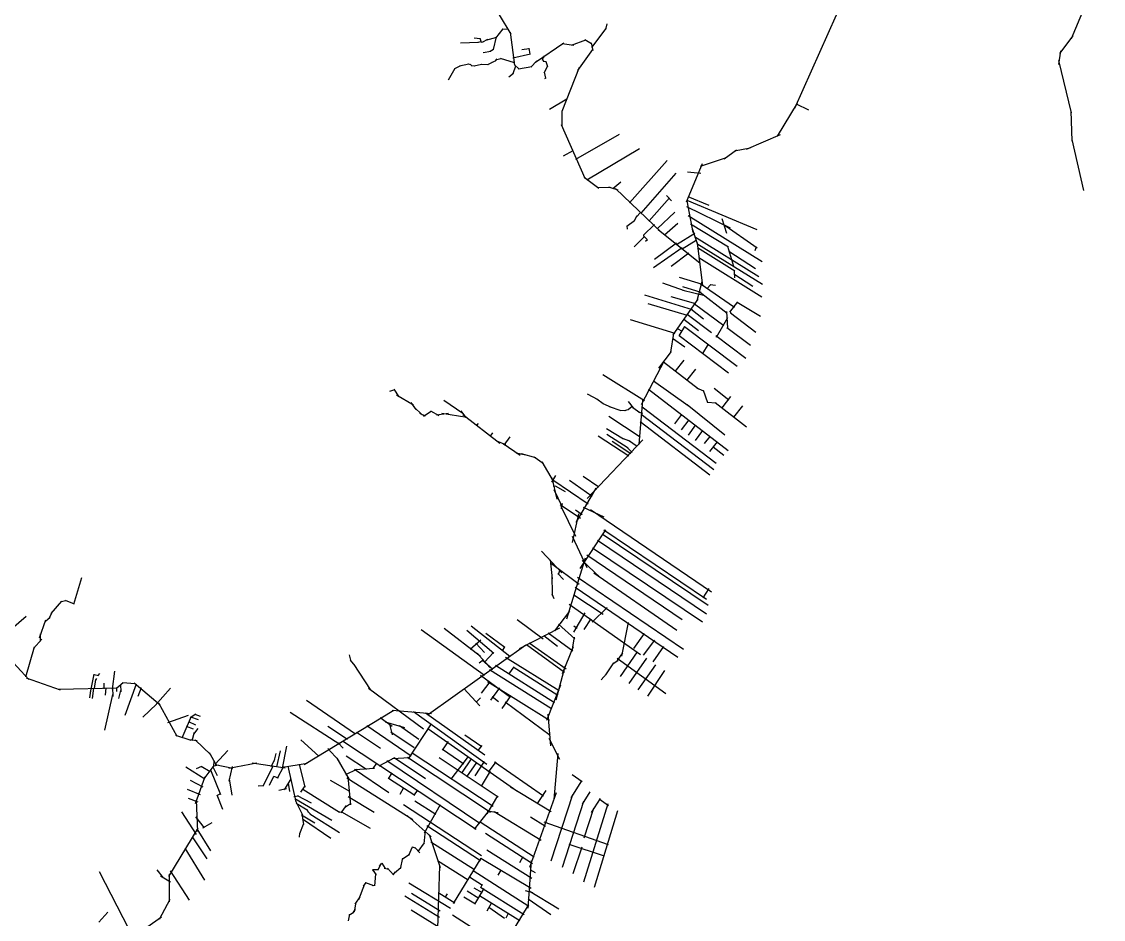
# Model space of a CAD drawing. Header units: inches. Extents: x 723419 to 759401, y 6910722 to 6968430.
# Drawn here: x 745304 to 751973, y 6936851 to 6942384 of the extents above; entities that cross this region are included whole.
import ezdxf

# ---------------------------------------------------------------- set-up
doc = ezdxf.new("R2010")
doc.units = ezdxf.units.IN
doc.header["$MEASUREMENT"] = 0

msp = doc.modelspace()

# ---------------------------------------------------------------- linework, layer by layer
for points in [[(751776.3834, 6942279.6114), (751973.0661, 6942752.8804)], [(748247.962, 6942425.0724), (748320.7119, 6942305.7137)], [(750070.8574, 6941850.0018), (750328.1702, 6942426.361)], [(748905.9777, 6942335.3521), (748913.7799, 6942369.6247)], [(748094.3381, 6942282.9127), (748130.8253, 6942280.2169)], [(748128.8324, 6942281.3367), (748138.2237, 6942257.5066)], [(748147.9613, 6942258.3801), (748178.6, 6942275.6292)], [(748165.2154, 6942269.9284), (748233.3661, 6942287.6036)], [(748212.4389, 6942212.0878), (748231.0534, 6942289.9657)], [(748228.0254, 6942281.5922), (748272.0137, 6942340.1124)], [(748266.0675, 6942339.0884), (748305.5043, 6942336.4257)], [(748315.9697, 6942319.1808), (748342.0755, 6942115.8586)], [(748819.8553, 6942224.0206), (748908.3767, 6942340.9183)], [(751704.0492, 6942187.3608), (751785.9349, 6942296.8196)], [(748010.5563, 6942252.8188), (748120.0997, 6942257.5181)], [(748116.4775, 6942257.0867), (748137.2218, 6942261.8427)], [(748137.383, 6942257.8811), (748150.1379, 6942259.0568)], [(748192.6587, 6942201.3729), (748213.9443, 6942214.8489)], [(748387.705, 6942211.4377), (748432.7047, 6942218.3143)], [(748430.456, 6942220.03), (748437.8205, 6942182.8313)], [(748471.6189, 6942134.5509), (748646.0182, 6942252.9739)], [(748636.601, 6942248.9327), (748708.6368, 6942238.5418)], [(748694.11, 6942238.2792), (748781.9224, 6942270.6393)], [(748733.2938, 6942082.6416), (748826.7376, 6942212.1238)], [(748776.9656, 6942272.8094), (748816.9018, 6942248.9319)], [(748815.2289, 6942252.8576), (748825.3251, 6942206.6473)], [(748149.3645, 6942192.9714), (748196.1097, 6942202.5219)], [(748222.6577, 6942139.1556), (748236.9099, 6942153.5124)], [(748234.2366, 6942151.241), (748259.3594, 6942157.3546)], [(748254.3099, 6942157.7304), (748341.4904, 6942131.6278)], [(748333.5855, 6942160.0919), (748441.186, 6942184.4496)], [(748443.3746, 6942103.5424), (748480.6374, 6942142.4298)], [(748516.0713, 6942148.2241), (748521.8548, 6942139.2245)], [(748516.0832, 6942146.3322), (748519.6293, 6942161.1094)], [(748518.1003, 6942159.038), (748526.1179, 6942166.4963)], [(748525.7143, 6942164.9264), (748526.6145, 6942173.1164)], [(751696.2275, 6942144.8403), (751774.1035, 6941820.8233)], [(751698.5441, 6942120.5203), (751710.218, 6942204.373)], [(747936.3739, 6942024.7284), (747977.4666, 6942096.7301)], [(747974.2094, 6942094.0502), (748011.5921, 6942113.0806)], [(748004.6825, 6942110.9359), (748060.5998, 6942122.9706)], [(748056.663, 6942122.8373), (748071.9107, 6942120.0771)], [(748069.8604, 6942121.1481), (748077.946, 6942112.581)], [(748074.927, 6942114.1959), (748099.1084, 6942110.7238)], [(748094.3778, 6942110.6496), (748139.1253, 6942121.2655)], [(748136.5027, 6942121.0861), (748180.1396, 6942119.2398)], [(748177.9127, 6942118.8433), (748215.7349, 6942138.6221)], [(748204.1647, 6942133.7767), (748225.8724, 6942141.3785)], [(748334.1305, 6942063.7568), (748351.7214, 6942110.3447)], [(748339.8414, 6942119.4167), (748372.187, 6942090.9008)], [(748367.573, 6942091.8625), (748448.8267, 6942106.7287)], [(748520.3909, 6942140.0422), (748537.2507, 6942137.5416)], [(748525.695, 6942069.1374), (748546.7073, 6942108.1558)], [(748536.8552, 6942137.8337), (748545.97, 6942106.2984)], [(748635.8747, 6941831.2486), (748743.284, 6942104.0023)], [(748307.8158, 6942044.2235), (748336.5046, 6942067.0146)], [(748525.9574, 6942072.8905), (748533.7243, 6942035.3871)], [(748529.7752, 6942033.9765), (748538.224, 6942038.0757)], [(748559.6459, 6941844.2016), (748666.4772, 6941907.6859)], [(749964.7223, 6941678.6231), (750087.4328, 6941881.0811)], [(750080.2499, 6941876.8098), (750156.1009, 6941841.07)], [(748635.9496, 6941737.3072), (748636.3752, 6941834.4468)], [(751773.2403, 6941833.9925), (751779.4314, 6941646.1215)], [(748631.1718, 6941750.8335), (748777.1794, 6941419.3928)], [(748721.8699, 6941537.0474), (748990.9099, 6941690.8651)], [(749773.7622, 6941598.7642), (749982.3883, 6941688.5597)], [(751777.6937, 6941658.1153), (751850.4939, 6941342.1277)], [(748645.1017, 6941555.9977), (748703.5535, 6941590.1058)], [(748788.9713, 6941409.5723), (749114.2936, 6941601.6388)], [(749490.3557, 6941493.3947), (749643.8975, 6941543.7646)], [(749635.3124, 6941538.553), (749710.6191, 6941593.437)], [(749698.3236, 6941587.7944), (749795.216, 6941605.7272)], [(749051.2668, 6941267.2715), (749284.2896, 6941527.9518)], [(749403.2416, 6941272.362), (749502.4999, 6941510.4232)], [(748773.2104, 6941424.7743), (748861.869, 6941358.1528)], [(749123.7822, 6941202.3957), (749339.9366, 6941449.0016)], [(749408.6759, 6941458.2198), (749491.964, 6941449.4355)], [(748855.6071, 6941360.6002), (748931.8665, 6941364.0322)], [(748922.5516, 6941364.8986), (748979.6629, 6941348.1336)], [(748949.3437, 6941355.5471), (748999.0975, 6941395.9233)], [(748965.7058, 6941354.9686), (749251.3123, 6941082.363)], [(749173.2844, 6941155.1299), (749298.0488, 6941297.883)], [(749279.7688, 6941312.098), (749310.6996, 6941279.3274)], [(749404.6267, 6941279.7179), (749443.0266, 6941083.4821)], [(749405.4082, 6941282.523), (749836.3149, 6941103.7138)], [(749411.6667, 6941306.0159), (749540.1912, 6941253.3834)], [(749093.0363, 6941179.2726), (749121.1242, 6941209.8632)], [(749222.9513, 6941106.384), (749330.7903, 6941209.731)], [(749403.7771, 6941244.962), (749671.8173, 6941112.3431)], [(749035.0466, 6941123.8096), (749083.6095, 6941158.3919)], [(749081.2955, 6941154.8141), (749099.8881, 6941188.5134)], [(749267.6734, 6941069.2846), (749349.5455, 6941141.5267)], [(749414.3892, 6941188.6816), (749868.7142, 6940905.7277)], [(749621.5469, 6941170.2699), (749649.7668, 6941079.7199)], [(749036.2385, 6941125.5438), (749037.8927, 6941104.0853)], [(749138.2748, 6941067.4867), (749206.4769, 6941132.5626)], [(749228.8552, 6941102.2847), (749487.9827, 6940894.5732)], [(749341.9003, 6941010.5189), (749454.7532, 6941079.7777)], [(749428.4929, 6941137.8142), (749662.6248, 6940995.7585)], [(749437.4405, 6941108.3764), (749470.6243, 6941010.4826)], [(749626.5301, 6941137.5628), (749838.6921, 6940990.5044)], [(749080.4514, 6940996.7416), (749144.9492, 6941058.6326)], [(749138.1364, 6941063.3743), (749161.484, 6941040.2248)], [(749138.4495, 6941070.6871), (749140.432, 6941053.7593)], [(749150.6628, 6941030.076), (749161.9656, 6941041.7882)], [(749205.6398, 6940919.1894), (749341.4574, 6941020.0221)], [(749375.5628, 6940983.5593), (749463.2302, 6941036.1085)], [(749452.4885, 6941060.6094), (749848.1789, 6940812.6755)], [(749466.7526, 6941016.9783), (749870.8309, 6940766.3452)], [(749469.0075, 6941019.7169), (749501.2364, 6940754.9643)], [(749199.5455, 6940868.5799), (749376.8362, 6940992.7789)], [(749308.3873, 6940877.1709), (749418.1516, 6940959.0541)], [(749470.4323, 6940991.6819), (749700.5891, 6940847.3221)], [(749656.1383, 6941000.9334), (749692.76, 6940876.0937)], [(749664.4335, 6940968.612), (749829.4957, 6940862.7376)], [(749827.315, 6940973.1731), (749835.5262, 6940998.8297)], [(749479.1145, 6940929.5617), (749868.3039, 6940688.5942)], [(749358.7753, 6940808.4359), (749500.4725, 6940764.8519)], [(749695.0976, 6940828.6346), (749812.7015, 6940754.1769)], [(749696.0753, 6940851.5767), (749699.8422, 6940804.5059)], [(749254.9263, 6940773.9675), (749387.8545, 6940727.0197)], [(749378.0884, 6940752.305), (749491.6157, 6940716.7415)], [(749469.0623, 6940664.9133), (749500.5635, 6940782.5946)], [(749487.0089, 6940770.1809), (749698.5994, 6940623.3957)], [(749527.7925, 6940737.6579), (749552.8963, 6940764.0749)], [(749548.9332, 6940763.9574), (749581.8307, 6940759.6124)], [(749145.0157, 6940700.4968), (749437.2644, 6940609.4707)], [(749306.4022, 6940689.9854), (749458.43, 6940646.7757)], [(749381.2527, 6940728.954), (749516.9843, 6940696.311)], [(749479.0486, 6940723.2203), (749654.6527, 6940588.0916)], [(749163.8262, 6940647.4771), (749407.2883, 6940575.1486)], [(749321.66, 6940453.5708), (749474.365, 6940674.1835)], [(749430.2903, 6940613.9414), (749509.0002, 6940553.0956)], [(749451.7295, 6940644.7209), (749632.5112, 6940510.283)], [(749671.0287, 6940594.2367), (749718.8423, 6940656.2069)], [(749716.3183, 6940655.7007), (749859.494, 6940567.9752)], [(749056.6691, 6940548.5426), (749332.0595, 6940464.7906)], [(749386.0789, 6940550.0156), (749476.3354, 6940481.2336)], [(749407.0051, 6940580.2095), (749556.7761, 6940468.5474)], [(749587.8488, 6940439.2987), (749657.9664, 6940559.4158)], [(749650.6701, 6940597.7956), (749655.4091, 6940495.1955)], [(749673.2632, 6940600.4198), (749676.837, 6940583.5509)], [(749674.3468, 6940588.3804), (749831.0958, 6940469.6876)], [(749345.6728, 6940493.1708), (749376.3827, 6940475.7918)], [(749358.0638, 6940446.9504), (749392.1079, 6940504.7785)], [(749390.1023, 6940504.154), (749716.2137, 6940259.9878)], [(749652.488, 6940499.6312), (749798.2988, 6940389.5253)], [(749307.0968, 6940346.165), (749325.2248, 6940462.1033)], [(749317.0402, 6940433.563), (749392.1269, 6940378.694)], [(749357.5308, 6940449.5298), (749662.9235, 6940220.35)], [(749584.334, 6940448.597), (749769.7805, 6940310.1941)], [(749233.2597, 6940247.7433), (749310.3984, 6940351.8167)], [(749503.645, 6940338.1483), (749539.4747, 6940395.2323)], [(749126.1613, 6940024.0509), (749268.7548, 6940298.9178)], [(749261.6327, 6940288.2177), (749476.3044, 6940120.8261)], [(749333.8215, 6940228.1934), (749388.9239, 6940297.3417)], [(748887.2267, 6940208.5526), (749143.4371, 6940049.4981)], [(749406.2415, 6940171.9987), (749460.0768, 6940241.3965)], [(749199.2849, 6940169.4669), (749414.2288, 6940018.0623)], [(747574.9109, 6940105.7096), (747604.3268, 6940116.4363)], [(747599.1907, 6940117.991), (747629.0725, 6940071.9744)], [(747616.2703, 6940083.8254), (747719.5394, 6940021.4219)], [(748791.7734, 6940090.5865), (748857.6101, 6940055.6863)], [(749168.9196, 6940119.5688), (749659.9273, 6939739.9405)], [(749465.6452, 6940126.5301), (749508.0136, 6940109.4032)], [(749505.2156, 6940112.5904), (749533.3139, 6940036.8735)], [(749573.3649, 6940124.1339), (749664.0426, 6940052.692)], [(747703.2013, 6940036.724), (747735.6285, 6939994.1276)], [(747720.4698, 6940011.5733), (747775.0959, 6939958.6092)], [(747906.7644, 6940051.2622), (748025.2182, 6939970.5825)], [(748850.894, 6940059.899), (748889.99, 6940029.6544)], [(748887.3205, 6940031.3558), (748937.8026, 6940008.5375)], [(748927.4406, 6940012.672), (748998.4774, 6939987.6549)], [(749042.581, 6939993.2492), (749067.3511, 6940014.3295)], [(749043.0032, 6940043.6886), (749073.9888, 6940004.2281)], [(749111.4059, 6939778.5057), (749134.9356, 6940050.5714)], [(749129.699, 6940009.1986), (749586.0482, 6939662.9468)], [(749406.922, 6940023.5772), (749639.5092, 6939838.2287)], [(749529.7348, 6940039.6745), (749586.1932, 6940034.3783)], [(749579.2788, 6940037.2166), (749773.9948, 6939886.6569)], [(749622.3969, 6940003.0162), (749677.3731, 6940072.7191)], [(749694.8536, 6939947.0352), (749750.1309, 6940016.0266)], [(747756.5733, 6939970.2457), (747791.9055, 6939955.3334)], [(747782.1282, 6939952.6435), (747828.4453, 6939984.044)], [(747825.7646, 6939984.4615), (747875.9637, 6939957.1715)], [(747860.9996, 6939959.6504), (747934.9641, 6939969.9801)], [(747895.1408, 6939971.0606), (748049.3808, 6939946.2837)], [(748012.06, 6939985.8458), (748042.3379, 6939943.4477)], [(748023.7287, 6939961.6938), (748252.9945, 6939786.9189)], [(748923.6013, 6939952.6138), (749118.4636, 6939824.6058)], [(748993.9121, 6939988.9888), (749024.9456, 6939987.1529)], [(749020.7999, 6939987.1569), (749044.2701, 6939993.9793)], [(749071.723, 6940006.1687), (749114.5413, 6939974.4728)], [(749109.9968, 6939976.7252), (749131.6365, 6939971.7859)], [(749123.8639, 6939964.0195), (749572.4368, 6939623.3034)], [(749331.4901, 6939905.7156), (749375.4347, 6939961.6685)], [(748108.8436, 6939893.2418), (748120.7946, 6939907.1414)], [(748910.696, 6939876.7306), (749014.5834, 6939811.874)], [(749118.4933, 6939919.0121), (749546.6348, 6939591.4085)], [(749372.5771, 6939869.073), (749419.1089, 6939929.6852)], [(749414.8019, 6939835.2225), (749461.1098, 6939898.3244)], [(748193.2316, 6939826.6852), (748208.3795, 6939848.9261)], [(748278.7042, 6939774.2757), (748317.1385, 6939824.5827)], [(748859.1315, 6939832.0717), (749047.0412, 6939708.0325)], [(748912.5318, 6939841.4309), (749042.9341, 6939756.3516)], [(749003.0468, 6939818.0821), (749056.9381, 6939797.4527)], [(749458.9618, 6939802.1398), (749504.6561, 6939863.7101)], [(749514.9101, 6939784.0546), (749549.9347, 6939827.893)], [(748232.3227, 6939799.5347), (748287.4716, 6939778.5666)], [(748272.5723, 6939784.8485), (748377.2501, 6939712.5277)], [(748791.7789, 6939444.6879), (749134.5549, 6939805.5225)], [(748945.289, 6939797.3455), (749059.2006, 6939721.6065)], [(749031.4265, 6939764.4336), (749067.4799, 6939729.2841)], [(749045.6303, 6939803.8553), (749099.9387, 6939766.7862)], [(749547.7718, 6939733.7374), (749593.6065, 6939795.068)], [(749567.5537, 6939762.5268), (749632.8977, 6939711.8147)], [(748354.0066, 6939727.117), (748423.6689, 6939712.4393)], [(748383.5599, 6939722.8753), (748472.5362, 6939698.5895)], [(748464.8802, 6939702.697), (748518.9147, 6939662.7317)], [(748511.8003, 6939670.2299), (748581.1034, 6939551.415)], [(748572.0477, 6939545.1267), (748598.4454, 6939586.9213)], [(748572.2589, 6939571.9129), (748603.6546, 6939440.2832)], [(748578.7824, 6939560.5837), (748797.9136, 6939412.1357)], [(748682.1735, 6939558.088), (748821.6969, 6939458.8778)], [(748765.7779, 6939582.3214), (748863.4962, 6939516.2096)], [(748581.3454, 6939522.6111), (748600.4502, 6939521.0426)], [(748585.421, 6939500.9636), (748636.5477, 6939394.2089)], [(748594.4938, 6939522.6836), (748655.7673, 6939487.6707)], [(748723.08, 6939296.5863), (748847.3246, 6939508.1741)], [(748625.282, 6939407.7512), (748749.3568, 6939324.0075)], [(748631.6576, 6939381.0457), (748638.4137, 6939413.2533)], [(748628.9613, 6939398.4575), (748718.1709, 6939213.5417)], [(748700.9794, 6939174.5241), (748740.211, 6939350.5639)], [(748719.7021, 6939374.992), (748760.2043, 6939347.2685)], [(748765.8394, 6939391.8062), (748893.9847, 6939332.1631)], [(748810.5943, 6939376.5031), (749556.3185, 6938870.298)], [(748697.9049, 6939212.7612), (748788.6014, 6939018.7703)], [(748747.1139, 6939013.084), (748906.1415, 6939251.0153)], [(748883.6931, 6939226.8968), (749536.4853, 6938787.1465)], [(748894.2959, 6939252.3657), (749526.4414, 6938824.6571)], [(748822.8492, 6939141.8195), (749502.6233, 6938684.1712)], [(748854.8523, 6939187.7407), (749527.2042, 6938734.2339)], [(748509.7954, 6939119.8365), (748633.8876, 6938986.7565)], [(748666.1534, 6938703.3657), (748780.0223, 6939079.7648)], [(748789.5011, 6939098.584), (749376.1241, 6938700.2854)], [(748562.815, 6939067.3106), (748574.9399, 6938949.6455)], [(748571.3664, 6939043.4117), (748742.4553, 6938916.7364)], [(748759.7328, 6939063.6919), (748870.072, 6938958.174)], [(745626.1923, 6938793.3148), (745676.0404, 6938958.8036)], [(748573.0107, 6938979.3115), (748574.1023, 6938847.6191)], [(748610.1652, 6938982.9296), (748644.6428, 6938946.0203)], [(748614.093, 6938976.9718), (748623.6949, 6939006.7607)], [(748731.6588, 6938959.7068), (749385.2442, 6938515.9574)], [(748832.0862, 6938986.7217), (749343.0697, 6938633.3704)], [(748715.9848, 6938898.5197), (749348.9946, 6938467.2526)], [(749505.2091, 6938833.6606), (749542.3825, 6938890.7019)], [(745486.8675, 6938737.2643), (745552.334, 6938811.3365)], [(745548.9901, 6938809.3792), (745577.0359, 6938816.2204)], [(745572.0032, 6938817.4996), (745628.6743, 6938796.1905)], [(748572.3367, 6938857.0436), (748585.9154, 6938828.1698)], [(748708.1729, 6938850.905), (748889.934, 6938732.9001)], [(745475.0297, 6938704.9054), (745495.286, 6938748.6874)], [(748590.842, 6938628.7192), (748682.9539, 6938749.6581)], [(748680.5925, 6938794.1213), (749118.7837, 6938483.6181)], [(748821.374, 6938683.5213), (748914.348, 6938773.6674)], [(745132.1118, 6938548.3713), (745331.4303, 6938719.0409)], [(745413.8628, 6938586.3619), (745454.596, 6938696.439)], [(745451.0296, 6938688.8495), (745481.0172, 6938714.4572)], [(748359.8355, 6938699.2453), (748519.9139, 6938579.3849)], [(748708.8207, 6938620.3109), (748777.9668, 6938739.3907)], [(748773.289, 6938637.4051), (748815.951, 6938702.8623)], [(749005.2144, 6938472.9518), (749045.7906, 6938680.0813)], [(745058.454379, 6938641.63687), (745348.8198, 6938330.0962)], [(745420.3947, 6938568.848), (745421.5036, 6938611.3726)], [(747767.261, 6938637.2491), (748157.3693, 6938356.3819)], [(747909.5732, 6938646.3409), (748132.7281, 6938473.8695)], [(748048.8239, 6938633.0595), (748216.2765, 6938491.9668)], [(748075.5482, 6938660.6235), (748314.9936, 6938472.7219)], [(748166.7251, 6938614.9088), (748282.4115, 6938528.3332)], [(748373.3663, 6938521.0554), (748623.0739, 6938648.1306)], [(748551.2051, 6938616.9719), (748701.8955, 6938506.2945)], [(748614.3286, 6938669.9879), (748714.0328, 6938580.5105)], [(748707.8903, 6938660.1487), (748729.9667, 6938644.9883)], [(749079.483, 6938520.1038), (749145.1563, 6938612.5787)], [(745376.9345, 6938520.5652), (745428.1554, 6938578.8147)], [(747813.2748, 6938115.1467), (748412.0487, 6938543.5483)], [(748068.8038, 6938516.361), (748134.9202, 6938573.777)], [(748105.0691, 6938552.5848), (748158.1092, 6938496.4007)], [(748416.8264, 6938545.7931), (748651.8883, 6938373.966)], [(748432.6426, 6938556.1383), (748661.7201, 6938394.5892)], [(748523.5917, 6938601.2224), (748607.4015, 6938534.4532)], [(748697.5029, 6938507.0303), (748713.3184, 6938590.4661)], [(749138.7701, 6938478.6496), (749207.6357, 6938572.491)], [(745330.6572, 6938346.6471), (745383.0518, 6938530.689)], [(747323.9718, 6938482.4886), (747333.9147, 6938441.0153)], [(748111.9114, 6938491.2511), (748190.0438, 6938404.2258)], [(748156.9326, 6938435.3945), (748213.5582, 6938496.326)], [(748268.559, 6938506.5732), (748282.2595, 6938529.8985)], [(748637.9505, 6938366.3902), (748706.0414, 6938533.3282)], [(748978.3809, 6938446.3745), (749010.9829, 6938494.2371)], [(748996.1841, 6938347.5248), (749102.0218, 6938500.3611)], [(749196.689, 6938437.6507), (749264.1865, 6938533.3142)], [(747330.0363, 6938448.4077), (747358.8557, 6938414.5163)], [(747353.3415, 6938422.4212), (747453.1317, 6938268.094)], [(748125.7383, 6938432.2785), (748151.8247, 6938453.7072)], [(748143.1118, 6938450.4486), (748208.9408, 6938393.3075)], [(748225.5395, 6938418.7098), (748589.5373, 6938188.165)], [(748287.895, 6938467.2549), (748617.5169, 6938260.9155)], [(748307.1873, 6938362.2017), (748339.82, 6938407.352)], [(748333.8687, 6938407.2574), (748610.4998, 6938232.5008)], [(748599.7863, 6938204.0051), (748654.6886, 6938412.4825)], [(748906.2411, 6938359.2558), (748954.4551, 6938432.2873)], [(748949.0274, 6938425.5141), (748981.8018, 6938449.4807)], [(748975.6801, 6938460.6539), (749275.9109, 6938243.7408)], [(749050.5546, 6938305.2757), (749159.2259, 6938460.2612)], [(749104.693, 6938266.1386), (749214.3545, 6938420.1299)], [(745729.2726, 6938248.58), (745751.8893, 6938362.0416)], [(745751.1862, 6938361.3153), (745778.742, 6938354.7158)], [(745776.1231, 6938354.5548), (745785.5847, 6938366.1729)], [(745864.46297, 6938270.41688), (745879.663313, 6938381.17168)], [(748133.5405, 6938355.71), (748318.1773, 6938220.1067)], [(748188.8889, 6938391.3758), (748571.8553, 6938150.667)], [(748877.5339, 6938327.2005), (748910.1316, 6938364.3248)], [(749164.6799, 6938226.6526), (749269.7628, 6938385.9568)], [(745333.1968, 6938339.2999), (745542.6168, 6938266.8867)], [(745534.0216, 6938269.1679), (745893.8275, 6938278.7738)], [(745741.6605, 6938212.0582), (745749.4531, 6938276.9915)], [(745754.4584, 6938274.2136), (745762.2745, 6938330.2232)], [(745761.5124, 6938326.4562), (745767.2786, 6938335.9281)], [(745812.4207, 6938272.9004), (745813.552, 6938306.3541)], [(745820.4704, 6938232.294), (745826.4819, 6938278.1031)], [(745865.415472, 6938282.95815), (745867.3859, 6938225.5642)], [(745890.5342, 6938256.3544), (745891.2911, 6938279.6369)], [(745890.7092, 6938277.564), (745930.7815, 6938311.8025)], [(745912.9777, 6938298.5746), (745916.0041, 6938254.2819)], [(745926.7566, 6938310.2177), (746005.3766, 6938305.1062)], [(745941.944532, 6938109.7098), (746011.809723, 6938302.83501)], [(745997.7743, 6938308.8583), (746158.896302, 6938173.88786)], [(746022.8447, 6938226.3719), (746043.802322, 6938279.72141)], [(746127.106551, 6938168.50579), (746222.462575, 6938275.92684)], [(747443.4172, 6938276.6892), (747780.9149, 6938025.7008)], [(748140.3304, 6938245.8434), (748193.6189, 6938315.472)], [(748177.1917, 6938317.1021), (748558.9199, 6938078.4612)], [(748196.4848, 6938202.0825), (748252.2623, 6938278.0752)], [(748541.3232, 6938079.1037), (748629.514, 6938296.6438)], [(745725.1461, 6938217.2972), (745731.0629, 6938259.1213)], [(745816.811417, 6938017.08444), (745867.637977, 6938236.12681)], [(745903.5948, 6938213.393), (745916.3068, 6938261.538)], [(748031.0541, 6938273.4958), (748128.935, 6938167.5186)], [(748105.5578, 6938190.4412), (748133.3234, 6938216.2432)], [(748204.948, 6938224.3539), (748244.417, 6938194.3439)], [(748266.3647, 6938150.0875), (748321.371, 6938231.2714)], [(746051.488483, 6938097.96773), (746136.578653, 6938178.29539)], [(746147.7022, 6938186.78633), (746260.414925, 6937981.33696)], [(747045.554308, 6937806.64855), (747599.8075, 6938141.5007)], [(747059.7274, 6938202.7802), (747363.2046, 6937995.5332)], [(748286.1279, 6938191.3377), (748563.0229, 6937986.3278)], [(746204.852314, 6938064.68087), (746332.64632, 6938110.1893)], [(746293.1488, 6937970.1971), (746351.660639, 6938103.08875)], [(746344.146457, 6938095.3629), (746378.337748, 6938117.46095)], [(746345.733961, 6938098.64374), (746393.633006, 6938082.4988)], [(746372.29818, 6938116.21211), (746405.741581, 6938104.35875)], [(746960.400454, 6938128.73466), (747266.445369, 6937930.46479)], [(747515.5366, 6938096.1827), (747587.8269, 6938041.6099)], [(747589.6004, 6938139.8826), (747830.2765, 6938119.6178)], [(747719.5035, 6938132.0847), (748171.9925, 6937807.9018)], [(747794.2019, 6938123.7168), (748159.6583, 6937865.9182)], [(748549.2909, 6938116.4117), (748564.5582, 6937921.1829)], [(746319.582181, 6938042.24521), (746362.439881, 6938024.66261)], [(746332.381736, 6938069.84026), (746375.460803, 6938050.4874)], [(746365.77295, 6937993.47266), (746392.30695, 6938026.86696)], [(747191.103329, 6938042.7376), (747313.716649, 6937960.99538)], [(747431.9087, 6938045.7616), (747706.8154, 6937859.2726)], [(747545.5186, 6938068.8963), (747664.4484, 6938034.2891)], [(747570.8863, 6938063.1973), (747588.0515, 6937987.901)], [(747634.8829, 6938046.4674), (747754.0753, 6937961.3746)], [(747690.0908, 6937840.86), (747832.085324, 6938055.88591)], [(747809.0482, 6938027.3889), (748357.4385, 6937643.0426)], [(746253.884555, 6937986.60129), (746347.642492, 6937956.55515)], [(746335.577468, 6937958.77766), (746386.853821, 6937954.01515)], [(746356.37376, 6937954.01515), (746370.80945, 6938005.44316)], [(746374.259629, 6937957.87807), (746471.62649, 6937866.06747)], [(747025.839767, 6937957.9404), (747136.200739, 6937857.97782)], [(747282.4005, 6937951.6993), (748105.5875, 6937406.4781)], [(747368.3453, 6938005.71), (747515.8793, 6937905.6412)], [(747580.2152, 6938006.5387), (747723.5918, 6937910.15)], [(747898.491464, 6937894.06201), (747936.59154, 6937948.03712)], [(748037.086, 6937988.3217), (748141.4632, 6937915.8556)], [(748555.1773, 6937967.0654), (748620.8024, 6937838.9749)], [(746460.888354, 6937878.67621), (746504.179055, 6937803.47214)], [(746497.400927, 6937808.16461), (746575.453167, 6937892.06416)], [(746860.976576, 6937824.63051), (746873.863862, 6937874.33861)], [(746878.543, 6937790.6647), (746899.9738, 6937888.9933)], [(746910.5552, 6937773.8275), (746940.2454, 6937918.4373)], [(747191.5196, 6937904.7594), (747259.1551, 6937830.4439)], [(747255.088011, 6937939.7675), (747285.8448, 6937907.2633)], [(747712.3562, 6937876.9899), (748210.4882, 6937549.616)], [(747898.23129, 6937899.45071), (748031.184681, 6937808.83073)], [(748119.6612, 6937891.7452), (748143.5396, 6937923.1147)], [(746488.73289, 6937793.12874), (746491.738832, 6937831.07229)], [(746582.145374, 6937783.84583), (746754.786345, 6937815.4636)], [(746725.417536, 6937815.1461), (746929.676278, 6937785.08937)], [(746842.894103, 6937793.33281), (746865.26275, 6937835.5847)], [(746903.217892, 6937787.41771), (747064.296547, 6937813.02943)], [(747016.132583, 6937807.73334), (747049.470149, 6937666.44556)], [(747246.8768, 6937845.3371), (747322.8038, 6937713.579)], [(747305.6979, 6937859.4524), (747430.6767, 6937776.6485)], [(747470.7795, 6937780.0893), (747493.2346, 6937814.8851)], [(747508.8429, 6937797.1675), (747604.7156, 6937848.2953)], [(747555.688, 6937831.057), (748128.2783, 6937444.7129)], [(747588.7511, 6937843.6325), (747698.0537, 6937848.4783)], [(747601.6025, 6937848.0709), (747793.8162, 6937719.1126)], [(747683.1942, 6937851.3976), (748194.165033, 6937511.94449)], [(747878.0275, 6937848.8512), (748241.3499, 6937606.5115)], [(747952.2367, 6937714.7005), (748059.8838, 6937855.2248)], [(748018.5743, 6937752.2786), (748078.271, 6937840.4167)], [(748049.8077, 6937730.0984), (748110.0451, 6937818.6853)], [(748100.5881, 6937735.1163), (748158.118789, 6937824.75868)], [(748183.39647, 6937758.21915), (748229.0786, 6937822.4461)], [(748218.9919, 6937821.1452), (748522.1287, 6937612.3738)], [(748587.1354, 6937590.9001), (748611.2621, 6937872.8339)], [(746317.2977, 6937790.36915), (746434.376059, 6937717.60858)], [(746383.298144, 6937780.15621), (746415.683209, 6937794.76124)], [(746411.555701, 6937795.55499), (746467.435813, 6937763.32867)], [(746429.720375, 6937717.12131), (746492.220706, 6937799.95568)], [(746468.487533, 6937772.9549), (746530.995471, 6937620.15772)], [(746483.489438, 6937790.98629), (746510.900327, 6937738.45316)], [(746489.839451, 6937797.73318), (746518.67347, 6937804.06357)], [(746498.448679, 6937805.70046), (746606.48709, 6937783.31666)], [(746583.644683, 6937703.14775), (746603.804929, 6937793.87983)], [(746793.859365, 6937674.27855), (746856.706365, 6937800.31275)], [(746882.7893, 6937722.116), (746920.0922, 6937794.5625)], [(746946.2564, 6937795.2117), (746994.4468, 6937576.1283)], [(747303.6571, 6937743.3594), (747370.4435, 6937777.5761)], [(747355.7835, 6937777.8529), (747567.323, 6937632.2977)], [(747358.339, 6937775.1711), (747478.8368, 6937783.1541)], [(747566.5165, 6937718.354), (747588.2869, 6937753.9881)], [(748138.4559, 6937672.5735), (748195.143993, 6937763.93416)], [(748697.7068, 6937743.3884), (748760.5016, 6937700.4463)], [(746342.680112, 6937708.97433), (746421.526103, 6937667.69925)], [(746377.314139, 6937565.58752), (746436.436836, 6937731.1297)], [(746583.7565, 6937718.3571), (746600.2703, 6937615.9094)], [(746762.830965, 6937674.77445), (746797.344465, 6937676.81515)], [(746832.4552, 6937677.6356), (746860.2049, 6937733.2186)], [(746856.8685, 6937733.3742), (746885.8491, 6937724.2959)], [(746925.880765, 6937649.86737), (746965.217965, 6937717.57397)], [(746946.679319, 6937689.88769), (746956.363088, 6937639.29926)], [(747025.789894, 6937635.09237), (747051.983696, 6937674.91224)], [(747207.347482, 6937708.74991), (747326.5693, 6937642.1194)], [(747310.179, 6937724.5128), (747716.7101, 6937466.0936)], [(747314.7685, 6937730.2512), (747331.9109, 6937557.3604)], [(747565.3459, 6937722.2864), (747728.6448, 6937617.4051)], [(748692.5643, 6937599.4247), (748757.852, 6937704.3703)], [(746324.922125, 6937654.1261), (746405.502107, 6937621.53233)], [(746507.163079, 6937614.57169), (746531.769379, 6937627.90672)], [(746508.538916, 6937619.75753), (746542.828984, 6937531.06902)], [(746890.852124, 6937648.24219), (746937.207216, 6937658.61388)], [(746982.865572, 6937609.08378), (747012.561794, 6937612.98918)], [(747002.920194, 6937615.02638), (747088.946062, 6937568.63773)], [(747037.285181, 6937654.67599), (747263.8748, 6937512.26372)], [(747317.318989, 6937607.5063), (747477.039511, 6937512.37222)], [(747638.5279, 6937621.9491), (747660.4914, 6937663.2839)], [(747724.7562, 6937616.7577), (747745.9282, 6937647.6163)], [(748174.5352, 6937501.9342), (748239.8508, 6937613.4902)], [(748318.1347, 6937668.4886), (748569.1654, 6937515.782)], [(748437.6184, 6937173.4037), (748601.5892, 6937633.2335)], [(748484.482, 6937565.3956), (748537.4501, 6937644.6191)], [(748568.873, 6937212.6087), (748702.6943, 6937620.9289)], [(748761.4879, 6937560.9436), (748810.0894, 6937637.6269)], [(746332.04384, 6937598.87217), (746391.310626, 6937575.05962)], [(746379.536644, 6937585.59006), (746387.8194, 6937392.277)], [(746987.964874, 6937596.03759), (747217.306166, 6937462.64764)], [(746992.8409, 6937580.9789), (747035.465, 6937495.4437)], [(746997.721404, 6937566.81761), (747065.524299, 6937527.09486)], [(747274.987323, 6937508.45372), (747308.0462, 6937553.1752)], [(747300.4758, 6937545.8271), (747332.2017, 6937565.0239)], [(747657.7477, 6937559.1981), (748139.717, 6937245.6423)], [(747728.8873, 6937581.4687), (747857.5344, 6937500.4854)], [(747787.3259, 6937383.7348), (747887.6066, 6937558.5592)], [(748638.7104, 6937173.9774), (748770.1039, 6937580.5191)], [(748769.8957, 6937083.4121), (748919.8383, 6937565.1534)], [(748818.500266, 6937508.97012), (748873.798293, 6937595.48905)], [(748864.0999, 6937594.404), (748921.6582, 6937553.4949)], [(746289.498755, 6937513.91429), (746381.044772, 6937374.74318)], [(746377.3179, 6937484.2202), (746429.4686, 6937414.4578)], [(747029.201994, 6937495.50046), (747112.497884, 6937445.37362)], [(747032.8447, 6937502.265), (747043.052, 6937436.0808)], [(747062.932399, 6937529.44436), (747071.732499, 6937511.76916)], [(747069.914699, 6937514.36596), (747086.682299, 6937498.62596)], [(747081.714799, 6937502.33886), (747263.310686, 6937387.11225)], [(747256.572286, 6937515.27998), (747286.417345, 6937510.04122)], [(747275.939825, 6937514.18196), (747453.74018, 6937414.08988)], [(747681.1236, 6937491.7345), (747828.8384, 6937360.9524)], [(748096.0182, 6937407.1468), (748191.4759, 6937527.1983)], [(748175.247287, 6937519.66703), (748243.113048, 6937508.95138)], [(748216.522369, 6937516.8889), (748507.432326, 6937339.08854)], [(748440.9903, 6937483.197), (748534.3854, 6937425.9825)], [(748771.404338, 6937353.6594), (748831.464875, 6937536.48685)], [(748835.4164, 6937049.3239), (748979.7138, 6937523.1421)], [(746212.588799, 6937114.65746), (746392.951046, 6937412.57867)], [(746384.6579, 6937408.3192), (746469.494, 6937273.5886)], [(746422.3464, 6937414.9168), (746478.702675, 6937448.42978)], [(747018.4806, 6937379.95), (747043.018, 6937438.986)], [(747035.34523, 6937470.58846), (747210.182246, 6937352.26656)], [(747803.2129, 6937430.5687), (748133.3851, 6937214.7852)], [(748130.4991, 6937452.1936), (748464.1542, 6937235.7996)], [(748523.0135, 6937453.2147), (748920.7565, 6937313.3643)], [(746355.115553, 6937360.98481), (746445.603234, 6937223.93037)], [(747017.9012, 6937357.429), (747019.03, 6937382.4664)], [(747785.4985, 6937316.5462), (747794.8707, 6937399.7864)], [(747817.0494, 6937375.3763), (747884.7745, 6937170.4735)], [(748164.8487, 6937381.5498), (748454.1672, 6937196.0237)], [(746310.665464, 6937290.07634), (746431.315706, 6937092.16761)], [(747690.9187, 6937247.8488), (747713.2667, 6937298.57)], [(747709.5659, 6937297.3741), (747732.6413, 6937291.503)], [(747730.2919, 6937292.9368), (747759.3144, 6937261.1114)], [(747748.8732, 6937269.6002), (747788.3854, 6937323.5809)], [(747827.963, 6937328.5436), (748096.604, 6937158.0652)], [(748172.0739, 6937279.0676), (748450.141, 6937104.317)], [(748677.8567, 6937315.1774), (748896.5323, 6937243.7036)], [(748705.2729, 6937133.4876), (748759.4421, 6937298.4778)], [(747640.8708, 6937162.721), (747654.176, 6937229.5162)], [(747650.9384, 6937223.1306), (747695.3869, 6937253.4896)], [(747867.6023, 6937214.1965), (748057.0069, 6937094.9158)], [(747967.631, 6936949.6201), (748138.3819, 6937229.4372)], [(748134.6679, 6937227.7212), (748446.2812, 6937044.4906)], [(748375.1563, 6937201.8995), (748396.8473, 6937238.1946)], [(748426.6651, 6936919.7873), (748447.553691, 6937214.35599)], [(745783.212904, 6937145.57386), (745999.43123, 6936722.6507)], [(746137.451229, 6937155.91027), (746176.319482, 6937106.67086)], [(746220.706951, 6937149.84689), (746336.594683, 6936969.4007)], [(747468.9349, 6937154.254), (747490.5266, 6937124.7807)], [(747469.3635, 6937151.7655), (747471.0728, 6937160.5479)], [(747469.9858, 6937158.9946), (747504.1919, 6937159.1737)], [(747501.7711, 6937157.0789), (747517.1804, 6937188.0322)], [(747511.0479, 6937179.013), (747525.7139, 6937198.5877)], [(747524.7709, 6937198.4932), (747545.2578, 6937164.1469)], [(747538.5012, 6937166.0023), (747568.1725, 6937160.0747)], [(747559.4235, 6937166.6107), (747596.6313, 6937126.4708)], [(747594.5947, 6937125.6392), (747608.4352, 6937143.5657)], [(747600.3743, 6937135.0583), (747644.7856, 6937173.6458)], [(747870.5909, 6936795.5741), (747882.9209, 6937182.2257)], [(748088.326, 6937151.911), (748432.0815, 6936932.2675)], [(748241.266, 6937122.9069), (748261.003, 6937155.072)], [(748442.404487, 6937155.94651), (748470.0472, 6937139.8192)], [(746160.933047, 6937119.52999), (746221.298739, 6937083.29929)], [(746215.834198, 6936958.79529), (746216.164928, 6937129.12116)], [(747411.064, 6937056.0629), (747427.6546, 6937078.1724)], [(747424.585, 6937078.3965), (747472.9946, 6937060.8168)], [(747481.4189, 6937057.8415), (747488.2528, 6937129.9563)], [(747690.8402, 6937076.2383), (747948.316, 6936919.6408)], [(748065.2878, 6937113.518), (748145.3715, 6937062.8365)], [(747382.2879, 6936974.1725), (747420.0361, 6937069.9453)], [(747464.4522, 6937060.5547), (747483.8983, 6937062.4643)], [(747708.4307, 6937013.6214), (747885.1655, 6936904.4246)], [(747875.5564, 6937015.58), (747976.0423, 6936953.0326)], [(747916.2236, 6936986.7077), (747929.024, 6937008.7185)], [(748050.6916, 6937026.4009), (748123.5922, 6936982.8702)], [(748091.2594, 6937046.6616), (748144.0773, 6937017.5742)], [(748097.4841, 6936944.0385), (748155.9515, 6937041.3715)], [(748133.7203, 6937050.596), (748402.087, 6936881.2746)], [(748136.0075, 6937047.6145), (748145.9517, 6937067.5737)], [(748408.4975, 6937029.2593), (748452.9844, 6937017.6353)], [(748433.3037, 6937026.7862), (748617.1457, 6936916.1788)], [(746153.98772, 6936852.63102), (746220.795146, 6936975.66252)], [(747357.2814, 6936898.3154), (747366.2632, 6936956.9855)], [(747361.5347, 6936945.5805), (747390.4523, 6936991.0517)], [(747666.5883, 6936995.999), (747881.1474, 6936865.1277)], [(748029.8015, 6936989.7144), (748102.3416, 6936947.1292)], [(748127.6275, 6936998.8897), (748375.2536, 6936844.1423)], [(748174.0638, 6936903.608), (748203.6013, 6936955.806)], [(748427.2473, 6936977.8004), (748566.6362, 6936881.566)], [(745779.551725, 6936833.67359), (745835.503507, 6936896.49815)], [(747319.7142, 6936841.4309), (747327.0701, 6936884.2472)], [(747321.6501, 6936877.6564), (747352.5153, 6936896.6105)], [(747346.6834, 6936889.5239), (747362.1312, 6936915.1808)], [(747705.5849, 6936910.5375), (747877.9227, 6936803.7861)], [(747960.9444, 6936879.003), (748277.0337, 6936676.7102)], [(748184.2884, 6936926.019), (748282.2229, 6936859.141)], [(748236.0214, 6936620.956), (748429.3806, 6936939.4365)], [(748290.5463, 6936861.7108), (748305.8632, 6936889.6716)], [(745971.5561, 6936728.72495), (746166.224724, 6936866.19094)]]:
    msp.add_lwpolyline(points)

doc.saveas('drawing.dxf')
